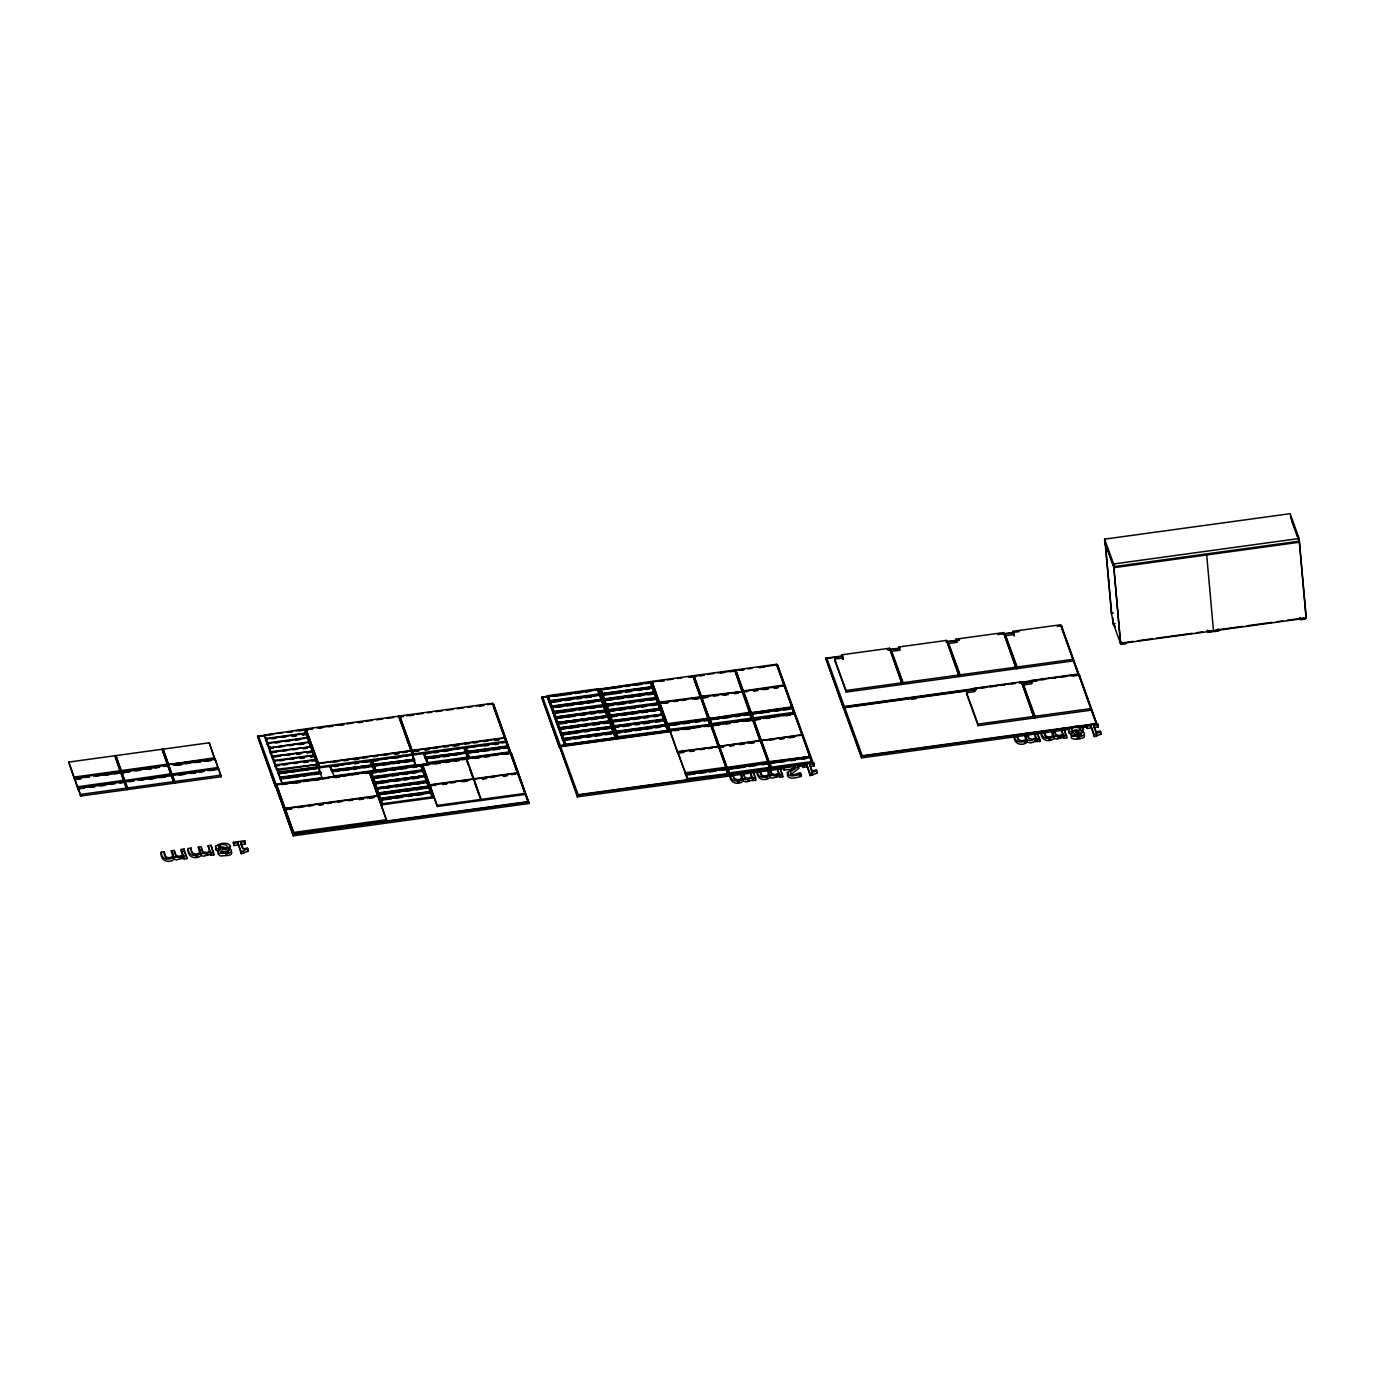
<?xml version="1.0" encoding="UTF-8"?>
<svg xmlns="http://www.w3.org/2000/svg" width="1375" height="1375" viewBox="0 0 1375 1375"><rect width="100%" height="100%" fill="white"/><g stroke="black" fill="none" stroke-linecap="round" stroke-linejoin="round"><path stroke-width="1.5" d="M218.711 849.286L219.416 847.791L222.406 846.863L227.631 848.272M81.039 778.714L74.697 779.642L74.611 778.267L78.083 788.975L68.75 762.077L114.933 755.734L124.283 782.633M78.323 789.319L78.152 788.219L113.902 783.527M120.278 770.756L74.078 777.081M121.241 770.619L167.441 764.156L167.509 765.17L121.327 771.495L115.912 755.597L162.095 749.255L167.389 764.259M121.945 773.111L121.756 771.805L124.85 781.223L171.05 774.898L170.981 773.833L124.73 780.484M124.506 782.925L124.334 781.705L126.844 789.68L80.644 796.022L78.289 789.336M168.128 766.769L168.059 766.047M169.108 766.58L168.919 765.377L172.012 774.761L218.195 768.419L218.711 769.828M170.93 774.056L167.956 765.617M171.669 776.445L171.497 775.242L173.989 783.2L127.806 789.542L115.912 755.597M172.631 776.377L172.459 775.105M215.033 759.688L209.258 742.792L163.058 749.134L174.952 783.08L221.152 776.738L218.659 768.694L218.831 769.983M218.591 769.691L215.119 758.983L218.195 768.419M661.066 701.972L700.528 696.867L700.631 697.933L692.862 675.761L651.991 681.381L659.742 703.536L651.991 681.381M668.869 723.473L707.145 718.403M678.872 751.42L717.372 746.556M686.83 773.317L686.194 772.698L725.106 767.353L726.327 768.677L718.558 746.522L677.686 752.125L687.998 779.659L686.194 774.658M702.969 696.833L702.333 696.197L741.262 691.608M710.652 718.403L749.048 712.37L750.269 713.694M728.234 767.267L766.941 761.612M808.586 756.663L770.309 761.492M783.08 685.128L744.528 690.766M751.678 719.211L734.697 670.02L693.825 675.641L701.491 696.73L702.9 696.163M683.77 751.953L677.634 752.795L669.883 730.623L710.755 725.02L718.506 747.175L717.286 745.852M758.725 740.661L720.861 746.075M800.456 734.645L802.106 734.628L802.347 736.106M243.633 853.359L243.581 850.386L247.741 849.097L247.947 851.348L241.192 853.686L237.823 842.72L233.698 843.288L233.337 842.308L244.716 840.744L245.266 843.975L241.038 844.559L240.848 842.308L245.077 841.723M812.539 775.277L812.488 772.32L816.664 771.014L816.853 773.266L810.116 775.62L806.747 764.655L802.605 765.222L802.244 764.225L813.622 762.661L814.189 765.909L809.961 766.477L809.755 764.242L813.983 763.658M1096.648 736.295L1096.597 733.322L1100.756 732.033L1100.962 734.284L1094.208 736.622L1090.839 725.656L1086.714 726.223L1086.353 725.244L1097.731 723.68L1098.281 726.911L1094.053 727.495L1093.864 725.244L1098.092 724.659M1073.858 736.433L1075.559 734.748L1080.148 735.058A3.386 1.427 -5.1 0 1 1081.506 735.591M661.031 702.109L659.656 702.47M741.383 691.505L742.363 691.127M752.658 712.525L790.488 707.094M762.747 740.283L800.577 734.852M767.078 762.266L768.161 762.936M790.47 774.812L798.634 768.419L797.93 764.827L783.527 766.803L784.145 770.155L793.702 768.848M1083.277 732.256L1082.847 729.609M267.145 739.269L266.595 738.409L305.164 733.098L306.041 734.009M268.211 743.772L268.4 742.758L268.744 743.686M268.623 742.775L306.505 737.619C305.577 733.941 318.519 758.192 308.12 741.984L269.38 747.88M312.297 751.231L273.195 755.975L272.147 757.161M274.622 761.389L274.725 760.392L313.173 755.116L314.05 756.044M276.341 765.703L276.323 764.792L314.772 759.516L315.648 760.444M304.906 733.219L305.508 734.009M304.975 734.095L305.164 733.098M312.984 756.113L312.916 755.202M374.378 765.136L374.722 764.139L373.364 764.913L373.708 765.841L414.752 760.719L413.858 760.323M468.514 751.283L468.239 752.194L468.308 751.266L506.928 746.041M783.166 685.816L784.214 685.386L784.455 686.847M216.184 848.048L215.548 849.853L218.608 851.503M1069.2 730.984L1068.564 732.789L1071.623 734.439M1071.761 731.431L1075.422 729.798L1080.028 730.452M221.014 852.947L222.544 851.812L227.133 852.122A3.386 1.427 -5.1 0 1 228.8 853.067M788.923 772.991L787.273 775.036C788.683 780.519 797.173 777.322 801.023 776.428C801.934 768.986 794.458 776.978 790.866 774.039L790.728 771.719L798.428 766.184M1072.225 735.316C1067.877 740.008 1078.911 739.647 1081.506 738.375A6.806 2.87 -5.1 0 0 1084.291 737.017L1084.445 734.783M668.938 724.075L667.459 723.989L659.794 702.883L700.666 697.263L708.434 719.434L700.666 697.263M790.917 707.369L792.017 706.887L792.12 707.953L788.03 708.503M229.23 850.077L230.398 847.172M273.041 756.955L273.006 756.027M264.189 735.677L276.839 770.498L317.677 764.363L278.008 769.192L278.352 770.103L278.266 769.227M466.142 752.194L426.473 757.006L426.8 757.934L426.731 757.041M174.058 856.952C169.555 860.664 160.909 859.822 161.305 852.191L164.244 851.778C162.388 860.973 178.956 858.378 171.239 850.833L174.178 850.42L176.138 855.525L179.42 856.316L183.133 854.872L181.173 849.458L184.113 849.062L186.948 858.567L184.009 858.962L183.511 855.903L179.077 857.57L174.058 856.952L174.247 859.203L176.43 859.908L183.717 858.155M174.247 859.203C168.747 863.913 159.655 860.681 161.305 852.191M201.008 853.256C196.505 856.952 187.859 856.127 188.255 848.495L191.211 848.083C189.355 857.278 205.923 854.683 198.189 847.12L201.145 846.725L203.088 851.83L206.37 852.603L210.1 851.177L208.123 845.762L211.08 845.35L213.916 854.855L210.959 855.267L210.478 852.208L206.044 853.875L201.008 853.256L201.214 855.491L203.38 856.213L210.667 854.459M201.214 855.491C195.714 860.217 186.605 856.969 188.255 848.495M755.666 778.233L752.434 777.837L746.505 779.625L742.964 778.869C738.461 782.581 729.816 781.756 730.211 774.108L733.15 773.713C731.311 782.908 747.862 780.312 740.145 772.75L743.102 772.355L745.044 777.459L748.327 778.233L752.056 776.806L750.08 771.392L753.036 770.98L755.666 778.233L755.872 780.484L752.623 780.089L746.711 781.877L743.17 781.12C737.67 785.847 728.561 782.598 730.211 774.108M769.931 775.173C765.428 778.886 756.766 778.044 757.178 770.413L760.117 770.017C758.261 779.195 774.83 776.617 767.112 769.055L770.052 768.642L772.011 773.747L775.294 774.538L779.006 773.111L777.047 767.68L779.986 767.284L782.822 776.789L779.883 777.184L779.384 774.142L774.95 775.809L769.931 775.173L770.12 777.425L772.303 778.13L779.591 776.377M770.12 777.425C764.62 782.134 755.528 778.903 757.178 770.413M1039.775 739.252L1036.527 738.856L1030.614 740.644L1027.073 739.888C1022.57 743.6 1013.925 742.758 1014.32 735.127L1017.259 734.714C1015.403 743.909 1031.972 741.331 1024.255 733.769L1027.194 733.356L1029.153 738.461L1032.436 739.252L1036.148 737.808L1034.189 732.394L1037.128 731.998L1039.775 739.252L1039.964 741.503L1036.733 741.091L1030.803 742.895L1027.262 742.139C1021.763 746.848 1012.67 743.617 1014.32 735.127M1054.023 736.192C1049.52 739.905 1040.875 739.062 1041.27 731.431L1044.227 731.019C1042.37 740.214 1058.939 737.619 1051.205 730.056L1054.161 729.661L1056.103 734.766L1059.386 735.539L1063.116 734.112L1061.156 728.698L1064.095 728.303L1066.931 737.791L1063.975 738.203L1063.494 735.144L1059.059 736.811L1054.023 736.192L1054.23 738.444L1056.395 739.148L1063.683 737.395M1054.23 738.444C1048.73 743.153 1039.62 739.922 1041.27 731.431M181.534 858.034L183.339 857.123M1024.564 742.363L1026.472 741.4M1034.55 740.97L1036.355 740.059M1061.5 737.275L1063.322 736.364M268.263 742.792L267.352 743.944M799.459 775.466L800.525 775.053L801.023 776.428M776.445 776.583L777.408 776.256M766.477 777.958L767.422 777.648M800.817 774.177C796.984 775.07 788.477 778.267 787.067 772.784L795.403 766.339L783.939 767.903L783.527 766.803M371.817 765.136L332.733 769.88L331.581 771.186L330.069 766.666L370.322 760.598L372.453 765.583L366.317 766.425M219.175 846.502L220.55 846.158M206.577 854.855L207.539 854.666M225.431 855.044L226.944 854.734M749.478 780.295L747.639 780.57M1060.555 737.602L1057.977 737.894M1079.977 737.67L1076.745 738.1M197.553 856.041L195.748 856.316M739.509 781.653L737.688 781.945M1050.569 738.977L1048.764 739.252M271.872 751.609L271.442 752.537L271.597 751.575L310.698 746.831M371.319 765.497L371.302 764.62M506.67 746.9L506.877 746.023M1290.352 516.33L1299.375 541.166L1113.836 566.62L1104.83 541.802L1104.589 539.138L1290.128 513.683L1299.134 538.502L1306.25 618.166L1120.573 643.586L1113.406 623.837L1115.142 623.597M1104.589 539.138L1113.612 563.973L1299.134 538.502M1113.252 613.044L1111.516 613.284L1105.088 542.455M841.93 654.775L889.556 648.244L902.258 684.389L846.209 692.072L834.814 660.722L834.677 659.123L843.081 657.972L843.219 659.57L841.93 654.775L843.081 657.972M898.941 646.955L946.567 640.406L959.269 676.569L903.22 684.252L891.842 652.902L891.687 651.303L900.092 650.152L898.941 646.955L899.078 648.536L888.542 649.997M955.952 639.134L1003.595 632.586L1016.28 668.731L960.231 676.431L948.853 645.081L948.698 643.483L957.12 642.331L955.952 639.134L956.089 640.716M1014.269 636.092L1012.962 631.297L1060.606 624.766L1097.353 725.519L1079.461 675.073L1073.084 675.95M264.722 735.058L304.391 729.077L317.092 764.448M318.519 764.277L305.938 728.87L398.716 716.134L412.569 755.081L380.944 759.412M418.567 750.544L412.242 751.42L399.678 715.997L492.439 703.278L505.02 738.684M598.331 689.786L600.927 695.647L600.703 694.633L548.952 701.852L547.044 695.784L555.706 718.369M548.436 696.678L548.195 695.613L597.386 688.875L599.259 694.409M597.97 688.789L598.383 690.319L597.97 688.789L598.211 689.837L650.22 682.67L646.164 683.77M600.497 690.027C605.945 701.611 598.606 688.669 600.291 689.013M600.72 688.944L649.859 681.673L652.059 688.119M650.684 682.636L650.444 681.587L651.217 682.034M747.519 691.487L743.428 692.055L735.677 669.9L776.548 664.28L784.214 685.386M257.572 736.158L275.464 786.603L257.572 736.158L272.439 734.112M276.684 733.528L283.061 732.652M287.306 732.084L291.552 731.5M295.814 730.916L312.795 728.578M317.058 727.994L331.925 725.948M336.17 725.364L342.547 724.505M346.792 723.92L353.169 723.044M357.414 722.459L361.659 721.875M365.905 721.291L372.281 720.414M376.527 719.83L382.903 718.953M387.148 718.369L393.525 717.509M397.77 716.925L402.016 716.341M406.261 715.756L412.638 714.88M416.883 714.295L423.259 713.419M427.505 712.834L431.75 712.25M436.012 711.666L442.372 710.789M446.634 710.222L452.994 709.345M457.256 708.761L463.616 707.884M467.861 707.3L472.123 706.716M476.369 706.131L482.745 705.255M486.991 704.67L493.367 703.794L511.242 754.239L493.367 703.794M541.681 697.177L559.556 747.605L541.681 697.177L662.75 680.556M667.012 679.972L673.372 679.095M677.617 678.511L681.88 677.927M688.239 677.05L703.123 675.022M707.369 674.438L713.745 673.561M717.991 672.977L743.48 669.47M747.725 668.886L751.97 668.319M758.347 667.442L777.459 664.812L795.214 713.659L559.419 746.023M825.773 658.178L843.666 708.623L825.773 658.178L842.772 655.858M887.373 649.722L900.127 647.986M946.859 641.558L959.613 639.822M997.837 634.562L1019.081 631.658M1057.323 626.398L1061.569 625.831L1079.461 676.259M265.066 735.556L258.689 736.433L276.134 784.472L509.988 752.383L493.23 706.234M269.311 734.972L273.573 734.387M288.716 732.308L292.806 731.741M298.942 730.898L312.366 729.059M318.691 728.2L322.902 727.616M328.848 726.791L333.094 726.206M339.47 725.347L343.991 724.728M358.738 722.7L362.966 722.116M398.991 717.166L403.253 716.581M409.63 715.705L413.875 715.12M479.789 706.08L484.103 705.495M601.545 700.734L597.747 689.872L542.781 697.434L560.244 745.491L794.097 713.402L776.548 664.28M659.708 681.398L664.348 680.762M689.477 677.308L695.853 676.431M700.047 675.864L704.361 675.263M720.5 673.045L724.573 672.495M729.867 671.756L736.244 670.897M739.853 670.398L743.944 669.831M759.636 667.683L764.38 667.03M841.775 656.408L826.891 658.453L844.353 706.492L1014.423 683.152M945.948 642.108L958.702 640.355M1003.337 634.236L1013.977 632.775M554.761 696.3L571.158 694.066M575.248 693.498L581.402 692.656M585.509 692.089L589.6 691.522M603.127 689.666L621.586 687.139M625.677 686.572L629.784 686.022M635.92 685.163L642.073 684.32M1005.727 635.662L1017.105 667.012L1073.153 659.312L1073.291 660.911L1017.259 668.611L1005.864 637.244L1005.727 635.662L1014.131 634.511L1012.962 631.297M266.544 738.478L265.753 739.544M266.286 738.925L305.989 733.477M266.183 739.062L265.787 740.077M305.903 733.614L308.12 738.461M271.786 738.839L275.859 738.272M281.995 737.43L286.086 736.863M292.222 736.02L296.312 735.47M302.431 734.628L306.625 733.941L309.719 742.878M547.989 696.695L549.639 701.628M599.208 693.877L550.017 700.631L550.206 701.559M599.792 693.791L602.422 700.184M599.878 689.58L601.906 693.498M602.491 693.43L601.03 689.425L602.491 693.43L651.681 686.675M650.444 681.587L654.895 692.983L650.77 693.55M292.359 736.433L296.45 735.866M302.586 735.023L306.677 734.473M653.795 692.484L603.917 699.445L601.477 693.98L652.988 686.916L652.764 687.998M653.177 687.431L601.477 693.98M548.866 700.786L549.106 702.247L599.723 695.269M600.17 695.252L604.381 705.581L599.93 694.203M602.422 694.908L604.433 700.837L602.473 695.441M602.68 694.358L652.18 688.067L646.078 689.442M560.828 701.147L550.584 702.556L550.361 701.542M564.919 700.597L571.072 699.737M577.225 698.895L581.316 698.345M585.423 697.778L591.559 696.936M654.156 693.481L604.845 700.288L603.041 695.355L621.5 692.828M625.591 692.261L631.744 691.419M637.897 690.577L641.987 690.009M308.069 737.945L267.197 743.548L267.386 744.477M275.43 742.964L279.503 742.397M285.639 741.555L289.73 740.987M295.866 740.145L299.956 739.595M549.364 702.178L551.598 707.042M548.195 695.613L551.977 706.028L601.167 699.273M604.45 698.827L653.641 692.072L653.83 693.017M656.855 698.38L654.809 691.917L654.414 692.931M551.547 706.509L551.375 708.125L551.736 707.025M654.363 692.398L655.359 693.859L654.552 692.914M551.152 707.111L602.663 700.047C603.161 703.244 601.064 698.105 602.663 700.047M655.136 692.845L603.436 699.394L607.853 710.256M557.098 706.406L550.911 707.248L549.106 702.247M561.223 705.839L565.348 705.272M571.519 704.43L575.644 703.862M581.814 703.003L585.939 702.453M590.064 701.886L596.252 701.027M611.634 698.913L615.759 698.362M619.867 697.795L626.055 696.936M632.242 696.094L636.35 695.527M640.475 694.959L644.6 694.392M551.908 707.506L554.847 718.059L553.3 712.989M552.372 707.489L601.683 700.683L603.333 705.616M604.381 700.305L607.32 710.858M654.603 693.447L658.831 703.794M556.634 707.403L562.788 706.561M566.878 705.994L573.031 705.152M579.184 704.309L583.275 703.742M587.383 703.175L593.536 702.333M607.062 700.477L613.216 699.634M617.306 699.067L623.459 698.225M627.55 697.675L633.703 696.833M637.811 696.266L641.902 695.698M648.055 694.856L654.191 694.014L653.984 693M309.684 742.345L268.795 747.948L272.938 747.914M279.073 747.089L283.147 746.522M289.283 745.68L293.373 745.112M299.509 744.27L303.6 743.72M273.075 748.327L268.95 748.361M299.647 744.683L303.738 744.116M214.586 757.814L168.386 764.517L214.672 758.691M552.784 711.597L553.352 713.522L552.939 711.992L604.622 705.444L552.888 712.663L550.825 706.183M603.127 704.688L553.953 711.442L554.142 712.37M602.267 700.597L604.295 704.533M605.017 700.769L606.427 704.241L655.6 697.486L655.806 698.414M656.769 697.331L656.373 698.345M74.164 777.975L120.347 771.633M657.095 698.242L605.413 704.791L657.095 698.242L657.319 699.256L656.528 698.328M74.662 778.697L89.358 776.669M93.569 776.102L120.862 773.042M121.808 772.183L159.62 767.027M163.814 766.459L168.042 765.944M173.181 765.17L215.153 759.327M553.025 713.058L603.642 706.08L605.137 710.617L603.642 706.08M603.9 705.53L606.358 710.995L604.433 704.928M605.636 705.839L610.156 716.581M656.116 698.878L606.805 705.684L606.427 704.241M656.562 698.861L658.969 704.189M74.525 778.972L80.833 778.113M85.027 777.528L89.22 776.961M95.528 776.084L99.722 775.517M103.916 774.933L110.223 774.073M114.417 773.506L120.725 772.63M130.075 771.358L121.894 773.111M134.286 770.773L140.577 769.914M144.787 769.33L151.078 768.47M155.272 767.886L159.483 767.319M175.141 765.17L181.431 764.311M185.642 763.727L189.836 763.142M194.03 762.575L200.338 761.716M204.531 761.131L210.839 760.272M311.283 746.745L270.394 752.348L270.6 753.294M574.991 710.548L554.503 713.367L554.28 712.353M579.098 709.998L585.252 709.156M589.342 708.589L595.495 707.747M599.586 707.18L603.694 706.612M604.055 705.53L604.811 705.925M606.392 706.252L605.602 705.323M606.564 704.636L606.977 706.166L613.13 705.323M617.22 704.756L625.419 703.639M629.527 703.072L633.617 702.505M639.77 701.663L643.861 701.113M650.014 700.253L656.167 699.411L655.944 698.414M80.97 778.508L74.542 779.247L68.75 762.077M106.047 774.916L110.241 774.348M116.548 773.472L120.742 772.905L114.933 755.734M121.705 772.767L130.109 771.616M136.4 770.756L140.611 770.172M146.902 769.312L151.216 768.866M177.272 765.136L181.586 764.706M196.161 762.558L200.355 761.973M206.662 761.114L210.856 760.53M270.445 752.881L276.581 752.039M282.717 751.197L286.791 750.647M292.927 749.805L297.017 749.238M303.153 748.395L307.244 747.845M317.728 764.895L310.802 746.694M303.291 748.808L307.381 748.241M603.47 705.598L601.322 699.686L552.131 706.423L555.913 716.839L605.103 710.084M604.227 706.011L606.255 709.93M605.773 705.788L607.802 709.723M606.925 705.633L608.386 709.638L657.577 702.883L658.127 704.825M658.728 702.728L657.766 703.828M735.677 669.9L743.342 690.989L744.597 691.178M554.984 718.455L556.806 723.473L554.898 717.406L606.409 710.325L614.212 732.617M312.881 751.145L271.992 756.766L272.198 757.694M556.102 717.767L554.898 717.406M607.991 710.652L659.072 703.656L659.278 704.67M661.788 703.261L667.923 702.419M674.059 701.577L678.133 701.009M682.223 700.459L686.314 699.892M692.45 699.05L698.586 698.208M707.712 696.953L701.594 697.795L693.825 675.641M713.848 696.111L717.939 695.561M722.03 694.994L728.166 694.152M734.284 693.309L738.375 692.742M753.655 690.662L757.745 690.095M761.819 689.528L767.955 688.686M774.091 687.844L778.181 687.294M556.239 717.767L605.241 710.497L606.066 711.459M607.561 710.72L608.352 711.648L607.372 710.205L659.072 703.656M274.089 757.006L280.225 756.164M286.361 755.322L290.434 754.772M296.57 753.93L300.661 753.362M306.797 752.52L313.019 751.558L316.13 760.495M563.372 739.475L556.858 722.803L608.369 715.739L607.114 716.031L605.602 711.494L556.291 718.3L556.05 717.234L563.956 739.389M608.386 709.638L608.764 711.098L659.244 704.138L660.791 709.191L659.57 705.856M663.987 703.381L668.061 702.814M694.633 699.17L698.723 698.62M701.491 696.73L701.731 698.191L707.867 697.366M724.212 695.114L728.303 694.547M734.439 693.705L738.53 693.155M753.792 691.058L757.883 690.491M764.019 689.648L768.109 689.098M774.228 688.256L778.319 687.689M296.725 754.325L300.798 753.758M306.934 752.933L313.07 752.091M574.905 716.238L556.428 718.248M581.058 715.395L585.166 714.828M591.302 713.986L595.409 713.436M599.5 712.869L605.653 712.027L607.114 716.031M606.066 728.062L612.236 727.203L606.409 710.325M615.089 710.737L608.936 711.58L608.523 710.033M619.18 710.17L625.333 709.328M629.441 708.761L635.577 707.919M641.73 707.077L645.837 706.509M651.973 705.667L656.081 705.1M1133.189 641.403L1120.539 643.139L1113.612 563.973M1137.4 640.819L1152.164 638.791M1156.375 638.223L1192.228 633.308M1196.439 632.723L1202.764 631.847M1206.975 631.28L1213.489 630.884L1206.614 553.884M1215.414 630.111L1242.828 626.364M1247.039 625.78L1272.339 622.308M1276.55 621.723L1282.875 620.864M1287.103 620.28L1303.964 617.959M77.636 786.758L123.819 780.364L126.844 789.68M77.705 787.703L123.888 781.361M274.536 760.495L273.745 761.561M1120.677 642.159L1121.484 644.359L1126.022 643.723M314.48 755.562L273.608 761.166L273.797 762.094M556.72 722.408L607.389 716.427M607.062 715.498L557.923 722.786L558.25 723.697L607.578 716.891L611.617 726.756L609.744 721.222M607.733 711.202L609.761 715.12M608.884 711.047L610.345 715.052L660.688 708.142M118.095 782.942L124.369 781.997M127.462 781.653L133.753 780.794M137.947 780.227L171.566 775.672M172.511 775.448L204.016 771.152M208.209 770.584L218.745 769.295M279.778 760.856L283.869 760.289M290.005 759.447L294.078 758.897M300.214 758.055L304.305 757.488M310.441 756.645L314.617 755.958M610.345 715.052L610.534 715.98L660.842 708.538L660.498 709.672M78.066 788.7L84.356 787.841M88.567 787.256L94.858 786.397M99.052 785.83L105.359 784.953M109.553 784.386L115.861 783.509M120.055 782.942L124.248 782.358M129.422 781.653L133.616 781.086M139.923 780.209L144.117 779.642M148.311 779.058L154.619 778.198M158.812 777.614L165.103 776.755M178.681 774.898L184.972 774.039M189.166 773.455L195.473 772.595M199.667 772.011L203.878 771.444M210.169 770.567L214.363 770M80.18 788.683L84.391 788.098M90.681 787.239L94.875 786.672M101.183 785.795L105.497 785.366M150.442 779.041L154.636 778.456M160.944 777.597L165.137 777.03M180.795 774.881L184.989 774.297M191.297 773.438L195.491 772.853M300.369 758.45L304.442 757.883M310.578 757.041L314.669 756.491M610.105 716.048L609.331 715.602L613.886 726.877M565.056 722.339L569.164 721.772M575.352 720.93L579.477 720.362M585.647 719.503L589.772 718.953M593.897 718.386L598.022 717.819M604.192 716.959L608.317 716.392L606.495 711.391M615.467 715.413L619.575 714.845M625.762 714.003L629.888 713.436M634.013 712.869L640.183 712.027M646.37 711.184L650.478 710.617M654.603 710.05L658.728 709.483M556.961 723.869L558.766 728.87L556.858 722.803M609.194 715.206L612.064 721.445M659.914 709.741L659.673 708.692L610.5 715.447L610.723 716.495L661.203 709.534L662.75 714.605L660.928 709.603M560.484 723.903L566.62 723.061M570.728 722.494L576.881 721.652M583.017 720.809L587.125 720.242M591.216 719.675L597.369 718.833M601.477 718.266L607.578 716.891M610.328 717.062L609.52 716.134M617.048 716.134L610.895 716.977L610.689 715.962M621.156 715.567L627.292 714.725M631.4 714.158L637.553 713.316M641.644 712.766L647.797 711.923M651.887 711.356L655.995 710.789M276.134 764.913L275.928 765.892M316.078 759.963L275.206 765.566L275.395 766.494M275.241 766.098L279.331 765.548M283.422 764.981L287.512 764.414M293.648 763.572L297.722 763.022M303.858 762.18L307.948 761.612M312.039 761.045L316.216 760.358L317.677 764.363M304.012 762.575L308.086 762.008M609.022 720.895L559.831 727.65L560.227 729.111L609.538 722.305L613.577 732.17L612.288 726.55L612.133 728.166M609.692 716.598L611.738 720.534M610.861 716.444L612.305 720.448L661.547 714.227M652.403 687.002L662.664 713.539M560.742 734.284L558.817 728.217L610.328 721.136L610.156 722.752M611.48 721.531L662.991 714.467L611.291 721.016L612.288 722.459M78.152 788.167L80.506 794.423L126.689 788.081M125.366 782.633L125.297 781.533L127.669 787.961L173.852 781.619M172.477 775.036L174.814 781.481L221.014 775.139M610.517 721.669L558.817 728.217M559.058 729.266L562.702 739.681M611.153 720.603L614.023 726.859L612.648 721.377M612.511 721.377L663.162 714.948L666.686 725.416M578.841 727.048L560.347 729.059M582.931 726.498L587.039 725.931M593.192 725.089L599.328 724.247M603.436 723.68L609.589 722.837M612.82 721.858L629.269 720.139M633.359 719.572L639.512 718.73M643.603 718.162L647.711 717.595M653.864 716.753L657.955 716.203M834.677 659.123L846.072 690.491L902.12 682.791M891.687 651.303L903.083 682.653L959.131 674.97M948.698 643.483L960.094 674.833L1016.142 667.15M305.938 728.87L318.416 763.228L411.194 750.492M399.678 715.997L412.156 750.355L504.917 737.619M502.081 742.792L506.292 742.208L505.072 738.031L412.294 750.75L413.531 754.944L476.781 746.264M278.3 770.086L277.338 769.364L276.839 770.498M333.266 762.266L337.494 761.681M343.819 760.805L348.03 760.237M354.355 759.361L358.583 758.794M362.794 758.209L367.005 757.625M373.33 756.766L377.558 756.181M383.883 755.322L388.094 754.737M394.419 753.861L398.63 753.294M402.858 752.709L407.069 752.125M424.892 749.684L429.12 749.1M433.331 748.533L437.542 747.948M443.867 747.072L448.095 746.505M452.306 745.92L458.631 745.061M464.956 744.184L469.184 743.6M473.395 743.033L477.606 742.448M483.931 741.589L488.159 741.005M494.484 740.128L498.695 739.561M354.509 759.756L358.72 759.189M394.556 754.273L398.784 753.689M414.511 751.523L418.722 750.956M425.047 750.08L429.258 749.512M454.558 746.041L458.786 745.456M494.622 740.541L498.833 739.956M560.639 733.219L561.602 734.594M610.981 726.309L561.808 733.064L562.358 734.989L578.755 732.737M610.122 722.219L612.15 726.155M611.652 722.012L613.697 725.931M614.281 725.862L663.455 719.108L664.95 719.864L614.419 726.258L663.609 719.503L664.022 721.033M664.623 718.953L664.417 720.483M289.042 771.788L278.008 773.3L277.767 772.252L318.639 766.631L321.939 778.181M561.361 733.545L612.477 727.066M561.945 733.459L611.136 726.705L613.336 733.167M412.466 754.016L411.331 750.888L318.57 763.623L319.705 766.752L412.466 754.016L412.569 755.081M413.428 753.878L506.206 741.142M277.819 772.784L318.828 767.164M381.597 764.328L373.416 765.445L371.92 760.908L412.173 754.858L414.287 759.842L406.123 760.959M431.441 757.488L425.305 758.33L423.809 753.792L464.062 747.725L465.506 751.73M471.247 752.022L467.156 752.589L465.644 748.052L505.897 741.984L508.028 746.986M566.912 733.425L571.038 732.858M577.225 732.016L581.333 731.448M587.52 730.606L591.645 730.039M597.816 729.197L601.941 728.63M615.261 726.791L621.448 725.948M627.636 725.106L631.744 724.539M637.931 723.68L642.056 723.113M646.181 722.562L652.352 721.703M658.539 720.861L662.647 720.294M293.219 771.203L318.88 767.697L318.639 766.631M318.416 763.228L319.791 767.8L336.669 765.497M340.88 764.913L357.741 762.592M361.969 762.025L376.716 759.997M480.992 745.68L497.87 743.377M561.017 734.663L564.661 745.095L616.172 738.014L614.625 732.961L564.145 739.922M562.186 734.508L612.648 727.547L616.172 738.014M668.542 729.764L667.098 725.759L615.312 732.892L617.134 737.894L668.645 730.83C667.872 729.747 666.033 729.059 665.569 724.917L615.708 731.878L613.267 726.413M614.47 726.791L665.122 720.345L668.645 730.83M287.117 772.561L278.18 773.781L319.052 768.178L318.106 767.25L319.378 771.117M291.311 771.977L297.567 771.117M301.761 770.55L308.034 769.691M312.211 769.106L316.388 768.539M373.794 770.533L370.322 760.598M414.459 761.991L415.68 765.325L412.173 754.858M464.062 747.725L466.469 753.105M507.908 747.931C511.191 757.453 510.348 750.492 505.897 741.984M584.908 731.895L588.998 731.328M595.152 730.486L599.242 729.936M603.35 729.369L609.503 728.527M616.43 732.188L614.78 727.255L618.922 727.22M623.03 726.67L629.183 725.828M635.319 724.969L639.427 724.419M643.517 723.852L649.67 723.009M655.823 722.167L659.914 721.6M334.211 766.631L338.302 766.064M354.647 763.83L358.738 763.262M364.873 762.42L370.992 761.578L372.453 765.583M371.972 761.441L378.091 760.598M394.453 758.364L398.527 757.797M423.861 754.325L427.952 753.758M434.07 752.916L438.161 752.366M444.297 751.523L448.387 750.956M484.086 746.058L488.177 745.491M494.313 744.648L498.403 744.098M374.791 764.156L413.669 759.395M468.05 751.386L467.105 752.056M708.331 718.369L707.214 718.111M750.183 712.628L742.517 691.522L701.645 697.142L709.311 718.231L710.273 717.991M792.017 706.887L784.352 685.781L743.48 691.402L751.145 712.491L752.331 712.68M373.467 764.792L414.339 759.172L414.58 760.237M468.102 757.591L466.245 752.056L425.356 757.659L425.597 758.725L466.606 753.053L467.569 758.209L465.747 753.208M563.767 738.461L612.958 731.706M612.081 727.633L614.109 731.552M614.195 727.341L615.656 731.345M616.241 731.259L665.431 724.505L665.809 725.966M662.458 715.069L662.217 714.02L666.583 724.35M750.698 714.072L709.706 719.727L709.466 718.678L750.337 713.075L752.211 718.609M793.513 713.47L792.55 708.331L751.541 713.986L751.3 712.938L792.189 707.334L751.352 713.47L751.145 712.491M426.766 757.917L425.803 757.195L425.305 758.33M618.252 737.206L615.811 731.741M320.805 772.561L279.778 778.181L279.589 777.253L320.461 771.65L320.839 773.094M331.667 771.066L372.694 765.445M373.519 765.325L414.528 759.705M425.408 758.192L466.434 752.572M467.259 752.452L508.269 746.831M709.827 724.952L708.503 718.816L667.631 724.419L708.692 719.331L708.916 720.345L704.155 720.998M750.527 713.591L709.517 719.211L709.311 718.231M286.533 777.373L290.709 776.806M296.983 775.947L301.159 775.362M307.433 774.503L311.627 773.936M335.672 770.636L341.791 769.794M347.927 768.952L352.017 768.384M356.108 767.834L360.181 767.267M387.733 763.486L391.806 762.919M395.897 762.369L399.988 761.802M437.577 756.645L441.667 756.078M447.786 755.236L451.877 754.686M458.013 753.844L462.103 753.277M477.366 751.18L481.456 750.63M487.592 749.788L491.683 749.22M497.819 748.378L501.892 747.811M614.041 733.03L615.536 737.567L565.194 744.477L562.753 739.028L614.453 732.48L614.677 733.494L613.525 731.638M613.353 727.478L615.175 732.48L666.927 725.278L667.133 726.292L666.342 725.347M671.653 724.487L667.562 725.037L667.459 723.989M677.772 723.645L681.863 723.078M685.953 722.511L692.089 721.669M698.208 720.844L702.298 720.277M717.578 718.18L721.669 717.612M725.742 717.062L731.878 716.22M738.014 715.378L742.105 714.811M757.367 712.714L761.458 712.164M767.594 711.322L771.684 710.755M777.82 709.913L781.894 709.345M279.967 778.697L321.028 773.575M372.745 765.978L372.505 764.93L331.633 770.533L331.856 771.581L372.333 766.528M508.32 747.364L508.08 746.316L467.208 751.919L467.448 752.984L508.441 747.312L503.731 748.498M659.794 702.883L667.855 725.467L708.864 719.812M280.723 779.109L279.916 778.181M282.82 778.817L299.544 776.531M303.72 775.947L307.897 775.38M314.17 774.52L318.347 773.936M338.886 771.117L331.994 771.53M343.062 770.55L349.336 769.691M353.512 769.123L357.706 768.539M363.98 767.68L368.156 767.112M378.641 765.669L373.828 765.789M382.817 765.102L389.091 764.225M393.267 763.658L399.541 762.798M403.717 762.231L409.991 761.372M438.9 757.402L425.717 758.673M443.077 756.817L449.35 755.958M453.527 755.391L457.703 754.823M478.655 751.936L467.569 752.933M482.831 751.369L489.105 750.509M493.281 749.942L499.555 749.083M667.82 724.934L668.611 725.88M672.788 725.295L679.061 724.436M683.237 723.869L689.511 723.009M695.784 722.15L699.961 721.566M711.958 724.659L709.827 719.675L718.816 718.987M722.992 718.403L729.266 717.544M735.539 716.684L739.716 716.117M743.909 715.55L750.75 714.605M751.987 713.917L753.792 718.919L751.678 713.934L769.02 712.095M775.294 711.236L779.47 710.669M783.647 710.084L789.92 709.225M570.47 739.561L564.317 740.403L564.094 739.389M574.561 738.994L580.714 738.152M586.867 737.309L590.958 736.742M595.066 736.175L601.219 735.333M605.309 734.766L611.462 733.923M616.791 733.202L620.898 732.634M624.989 732.067L631.142 731.225M635.233 730.658L641.386 729.816M645.494 729.266L651.63 728.406M655.737 727.856L659.828 727.289M468.05 757.058L427.178 762.678C429.911 767.456 422.486 749.719 427.814 763.125M563.114 740.025L565.194 744.477M615.588 732.823L617.667 737.275M618.2 736.673L667.442 730.452M667.992 725.416L669.436 729.42L710.359 724.35M711.287 723.68L752.159 718.077M753.122 717.939L793.994 712.336M277.767 772.252L282.219 783.647L280.363 778.113M330.069 766.666L334.073 775.981M371.92 760.908C379.431 779.711 375.048 768.677 374.464 766.236M465.644 748.052L469.648 757.384M668.027 725.948L670.123 730.417L668.302 725.398M973.844 688.377L1021.488 681.845L1034.172 717.991L978.123 725.673L966.745 694.323L966.591 692.742L974.995 691.573L973.844 688.377L973.981 689.975M1030.992 682.138L1030.855 680.556L1078.498 674.008L1096.098 723.663L862.245 755.752L844.783 707.695L976.594 689.614M1018.669 682.567L1076.075 674.695M511.105 755.425L527.88 801.642L294.027 833.731L276.478 784.609L369.256 771.891L386.719 820.755L293.941 833.491L285.244 808.723L378.005 795.987L386.719 820.755M380.256 776.703L372.023 777.837L370.116 771.77L374.67 783.028M371.319 772.131L420.458 764.861L422.469 770.791M421.077 765.308L422.022 766.236L421.231 765.291M422.469 764.586L466.245 758.57L481.181 800.473L437.405 806.489L422.469 764.586L429.911 785.864L436.167 785.005M466.658 759.584L466.555 758.536L510.331 752.52L517.928 774.211M723.559 746.487L719.486 747.055L711.717 724.883L752.589 719.28L760.358 741.434L752.589 719.28M761.32 741.314L753.569 719.142L794.441 713.539L802.106 734.628M275.327 785.005L511.105 752.658M843.528 707.025L975.219 688.961M981.595 688.084L985.841 687.5M990.103 686.916L996.462 686.039M1000.725 685.455L1004.97 684.87M1011.33 684.011L1015.592 683.427M1021.952 682.55L1036.836 680.505M1041.081 679.92L1045.327 679.336M1051.703 678.459L1055.948 677.875M1060.194 677.291L1066.57 676.431M1070.816 675.847L1079.306 674.678M281.841 784.541L288.217 783.664M292.462 783.08L298.822 782.203M303.084 781.619L317.952 779.573M322.197 778.989L328.573 778.113M332.819 777.545L339.195 776.669M343.441 776.084L347.686 775.5M351.931 774.916L358.308 774.039M362.553 773.455L428.398 764.414M432.661 763.83L439.02 762.97M443.283 762.386L449.642 761.509M453.905 760.925L458.15 760.341M462.395 759.756L468.772 758.88M473.017 758.295L479.394 757.419M483.639 756.834L487.884 756.25M492.13 755.683L498.506 754.806M502.752 754.222L511.242 753.053L529.134 803.498L293.356 835.845L275.464 785.417L293.356 835.845M783.509 768.591L577.448 796.864L559.573 746.419L670.02 731.259M674.283 730.675L678.528 730.091M682.773 729.506L689.15 728.647M693.395 728.062L699.772 727.186M704.017 726.602L718.884 724.556M723.13 723.972L729.506 723.095M733.752 722.511L737.997 721.927M744.373 721.067L759.241 719.022M763.486 718.438L769.863 717.561M774.108 716.977L778.353 716.392M782.616 715.808L788.975 714.931M1069.733 729.3L861.558 757.883L843.82 709.019L843.666 707.438L975.373 689.356M1019.975 683.237L1036.973 680.9M295.556 783.08L299.956 782.461M314.841 780.433L319.086 779.848M335.603 777.58L339.831 776.995M365.131 773.523L371.061 772.681M371.508 772.664L428.828 764.775M435.084 763.933L440.275 763.211M445.5 762.489L449.677 761.922M455.159 761.166L459.405 760.581M474.994 758.45L479.153 757.883M485.409 757.023L489.586 756.439M506.172 754.17L510.434 753.586L510.331 752.52M671.223 731.517L560.673 746.694L578.136 794.733L811.989 762.644L794.441 713.539M686.108 729.472L690.405 728.887M707.369 726.55L720.122 724.814M726.12 723.989L730.211 723.422M746.556 721.188L760.513 719.263M765.927 718.523L770 717.956M786.036 715.756L790.453 715.155M1021.23 683.478L1031.869 682.034M375.77 772.578L371.68 773.145L371.456 772.131M379.878 772.011L386.031 771.169M392.167 770.327L396.275 769.759M400.366 769.209L406.519 768.35M412.672 767.508L416.762 766.958M911.642 699.291L915.888 698.706M1023.619 684.905L1034.997 716.255L1091.045 708.572L1091.183 710.17L1035.134 717.853L1023.756 686.503L1023.619 684.905L1032.023 683.753L1030.855 680.556M370.477 772.767L372.488 778.697L372.075 777.167L423.775 770.619L372.264 777.7M422.28 769.863L373.089 776.617L373.278 777.545M415.284 771.891L422.898 770.309M386.444 775.861L390.569 775.294M394.677 774.727L398.802 774.159M404.989 773.317L411.159 772.458M371.92 776.772L372.161 778.233L423.947 771.1L425.494 776.17L423.672 771.169M387.991 776.583L373.639 778.542L373.416 777.528M392.081 776.016L398.234 775.173M402.342 774.606L408.478 773.764M412.586 773.197L416.677 772.63M372.436 778.164L374.464 782.1M371.267 771.598L375.048 782.014L424.858 775.723L421.042 764.775M374.516 782.633L424.377 775.672L432.145 797.414L433.245 796.727L433.348 797.792L381.837 804.856L379.93 798.789L431.441 791.725L431.836 793.255L430.702 791.398L433.348 797.792M425.202 776.634L425.545 775.5L374.034 782.581L382.37 804.255L375.048 782.014M375.427 783.475L425.906 776.514L427.453 781.567L425.631 776.566M387.905 782.255L375.616 783.956L375.203 782.409M394.058 781.413L400.194 780.57M404.302 780.02L408.392 779.453M412.5 778.886L418.653 778.044M374.395 783.578L376.475 788.03M384.089 793.203L377.919 794.045L375.994 787.978L427.694 781.43L375.942 788.648L375.856 787.583M376.372 788.975L377.919 794.045M377.163 787.823L377.403 788.872L426.766 782.598M427.866 781.911L429.705 787.377M376.097 789.044L391.737 786.912M395.845 786.345L423.483 782.547M383.711 788.511L389.864 787.669M396.017 786.827L400.108 786.259M404.216 785.692L410.369 784.85M414.459 784.3L420.613 783.441M429.825 784.798L473.602 778.8L473.842 780.261M466.555 758.536L473.911 778.748L517.688 772.75M473.739 779.195L429.962 785.194L437.405 806.489M377.816 792.98L428.158 786.07L428.553 787.531M429.327 785.916L431.286 791.33M442.423 784.145L446.6 783.578M450.759 782.994L454.936 782.427M461.175 781.567L467.431 780.708M482.333 778.663L486.509 778.095M490.669 777.528L494.845 776.944M503.181 775.809L507.358 775.242M511.517 774.658L515.694 774.091M669.883 730.623L677.548 751.73L678.803 751.919M711.717 724.883L719.383 745.989L720.5 746.144M760.255 740.386L759.138 740.111M753.569 719.142L761.234 740.248L762.42 740.42M431.63 792.241L379.878 799.459L377.97 793.392L378.778 794.355M428.312 786.483L379.122 793.22L379.534 794.767L400.022 791.948M428.897 786.397L429.653 786.844L377.97 793.392M768.075 761.887L760.409 740.781L719.538 746.384L727.289 768.556M442.561 784.541L446.738 783.973M463.409 781.688L467.586 781.12M482.488 779.075L486.647 778.491M503.336 776.205L507.495 775.637M689.906 751.111L693.98 750.544M700.116 749.702L704.206 749.152M708.297 748.584L712.388 748.017M729.695 745.645L733.786 745.078M739.922 744.253L744.013 743.686M748.086 743.119L754.222 742.277M769.502 740.18L773.592 739.63M779.711 738.787L783.802 738.22M787.892 737.653L794.028 736.828M390.277 792.361L394.402 791.794M398.509 791.227L402.634 790.659M408.822 789.817L412.93 789.25M419.117 788.391L423.242 787.823M378.194 794.441L379.878 799.459M379.363 794.286L428.725 788.013M679.834 752.916L683.908 752.348M690.044 751.506L694.134 750.956M719.383 745.989L719.623 747.45L723.714 746.883M729.85 746.041L733.941 745.491M740.059 744.648L744.15 744.081M750.286 743.239L754.377 742.689M779.866 739.183L783.956 738.616M790.075 737.773L794.166 737.223M406.175 791.106L412.328 790.264M416.419 789.697L420.527 789.13M276.478 784.609L285.089 808.311L377.867 795.592M291.517 808.517L285.192 809.377L285.089 808.311M297.842 807.641L304.167 806.781M308.378 806.197L312.589 805.613M318.914 804.753L323.142 804.169M327.353 803.602L331.564 803.017M337.889 802.141L342.117 801.573M348.442 800.697L352.653 800.13M358.978 799.253L363.189 798.669M367.417 798.102L373.742 797.225M291.655 808.913L285.33 809.789L285.244 808.723M319.069 805.148L323.28 804.581M359.133 799.648L363.344 799.081M369.669 798.205L373.88 797.637M379.775 798.394L380.738 799.769M380.016 799.855L430.633 792.894M431.097 792.859L433.245 796.727M391.737 798.755L381.494 800.164L380.944 798.239L430.134 791.484L430.323 792.413M395.845 798.205L401.998 797.363M408.134 796.503L412.242 795.953M416.333 795.386L422.486 794.544M380.875 799.717L382.37 804.255M382.903 803.636L432.094 796.881M966.591 692.742L977.986 724.092L1034.034 716.392M437.319 805.423L481.095 799.408M481.405 799.373L525.164 793.358L525.267 794.423L481.491 800.439L474.048 779.144L517.825 773.145L525.164 793.358M677.686 752.125L685.352 773.231L686.331 773.094M727.203 767.491L728.389 767.663M810.012 757.195L802.244 735.041L761.372 740.644L769.038 761.75L770.155 761.905M809.909 756.13L808.792 755.872M811.405 762.73L810.442 757.573L769.433 763.245L769.192 762.18L810.081 756.577L769.141 762.816L769.038 761.75M685.558 774.211L726.584 768.591L726.808 769.587M768.419 762.833L727.358 767.938L768.419 762.833L769.57 768.47M685.747 774.727L726.756 769.072M719.623 747.45L727.598 768.986L768.591 763.314L770.103 767.852M726.516 770.877L727.719 774.211L726.395 768.058L685.506 773.678L686.503 775.122M688.6 774.83L694.873 773.97M699.05 773.403L705.323 772.544M709.5 771.977L715.773 771.117M722.047 770.241L726.223 769.673M727.547 768.453L727.77 769.467L745.078 767.095M749.255 766.511L755.528 765.652M761.784 764.792L765.978 764.225M769.88 763.177L771.684 768.178L769.57 763.194L784.816 761.63M791.089 760.77L795.266 760.203M801.539 759.344L805.733 758.759M293.855 832.425L386.616 819.689M687.328 778.68L728.252 773.592M727.719 768.934L729.18 772.939L770.052 767.319M771.014 767.198L811.886 761.578M727.77 769.467L729.85 773.919L727.977 768.384M293.202 834.264L528.997 801.9M559.573 746.419L577.311 795.266L813.106 762.919L813.244 764.5L795.489 715.653M843.666 707.438L861.42 756.284L1073.841 727.134M1078.086 726.55L1097.198 723.92M798.377 766.545L804.753 765.669M1080.355 727.856L1086.731 726.98M181.173 849.458L181.38 851.709L184.319 851.297L184.113 849.062M730.417 776.359L733.356 775.964L734.37 778.748M233.337 842.308L233.888 845.539L238.03 844.972M802.244 764.225L802.811 767.456L806.936 766.889M1086.353 725.244L1086.903 728.475L1091.045 727.908M183.511 855.903L186.759 856.316M210.478 852.208L213.709 852.603M779.384 774.142L782.633 774.538M1063.494 735.144L1066.725 735.556M247.741 849.097L247.431 848.203L243.203 848.787L240.848 842.308M816.664 771.014L816.337 770.137L812.109 770.722L809.755 764.242M237.823 842.72L241.003 851.434L243.427 851.108M806.747 764.655L809.909 773.369L812.333 773.025M1090.839 725.656L1094.019 734.37L1096.442 734.044M310.045 747.192L310.183 746.316M1076.591 733.58L1078.722 733.648M465.094 751.781L464.664 752.727L464.75 751.764M311.644 750.698L311.919 751.644M270.273 747.209L269.878 748.103L269.93 747.175M316.628 763.967L316.25 764.861L316.284 763.933M413.084 758.862L413.291 759.808M218.144 767.508L171.892 774.005M166.392 859.134L164.244 851.778M1291.572 520.455L1299.478 542.214L1113.939 567.686L1105.328 543.984M1300.028 617.53L1300.836 619.747L1305.373 619.111L1305.288 618.234M1217.992 628.805L1218.783 631.005L1214.245 631.623L1214.159 630.73M1207.267 630.266L1208.058 632.466L1212.612 631.847L1212.527 630.97M1111.344 612.545L1113.492 624.731L1112.873 617.822M1120.608 641.266L1121.484 644.359M1100.756 732.033L1100.447 731.156L1096.219 731.723L1093.864 725.244M1097.938 725.931L1098.281 726.911M1100.636 733.391L1100.962 734.284M1078.206 674.403L1060.606 624.766M1094.053 727.495L1095.823 732.359M1064.955 732.359L1066.931 737.791M1062.652 734.559L1061.156 728.698M1055.88 736.106L1054.161 729.661M1053.147 737.086L1051.205 730.056M1045.945 737.464L1044.227 731.019M1016.28 668.731L1003.595 632.586M1034.172 717.991L1021.488 681.845M1037.334 734.25L1039.964 741.503M1035.702 738.255L1034.189 732.394M1028.414 738.409L1027.194 733.356M1026.18 740.781L1024.255 733.769M1018.48 739.767L1017.259 734.714M959.269 676.569L946.567 640.406M902.258 684.389L889.556 648.244M795.352 714.055L813.106 762.919M814.189 765.909L813.622 762.661M816.853 773.266L816.337 770.137M795.352 715.258L777.459 664.812M792.017 708.933L791.691 708.469M810.545 768.109L811.714 771.341M798.634 768.419L797.93 764.827M782.822 776.789L779.986 767.284M779.212 775.345L777.047 767.68M751.541 713.986L743.342 690.989M751.712 714.467L753.173 718.472M769.433 763.245L761.234 740.248M769.605 763.727L771.066 767.731M742.466 692.192L734.697 670.02M768.47 763.366L760.409 740.781M751.077 717.544L749.856 714.209M768.952 766.803L767.748 763.469M770.756 772.286L771.77 775.087M769.038 776.067L767.112 769.055M761.836 776.462L760.117 770.017M755.202 778.68L753.036 770.98M751.592 777.253L750.08 771.392M744.82 778.783L743.102 772.355M742.087 779.78L740.145 772.75M711.906 724.144L710.136 719.658M701.731 698.191L709.706 719.727M709.878 720.208L711.339 724.212M692.862 675.761L700.528 696.867M710.755 725.02L718.42 746.127M718.558 746.522L726.223 767.628M708.331 720.431L707.97 719.417L709.225 723.284M685.919 775.208L687.38 779.212M651.389 682.516L652.833 686.52M654.809 691.917L652.266 686.589M666.927 725.278L666.153 724.831L668.009 730.366M652.936 687.569L651.028 681.502M662.905 715L664.709 720.019M651.819 687.07L661.495 713.694M665.431 724.505L661.65 714.106L661.873 715.155M602.834 694.341L602.869 694.873M604.794 699.755L603.041 695.355M616.567 732.188L614.831 727.788M606.977 706.166L608.438 710.17M612.872 722.391L614.316 726.395M605.98 704.722L606.22 705.77M617.616 736.742L616.206 733.27M600.136 689.03L600.102 688.497M599.603 689.648L601.425 694.65L601.339 693.584M601.58 695.045L603.384 700.047M603.539 700.459L605.361 705.461M609.28 716.272L607.217 709.792M609.434 716.667L611.239 721.669M611.394 722.081L613.216 727.083L613.113 726.017M598.916 689.717L600.359 693.722M600.703 694.633L549.003 701.181L549.416 702.711L549.777 701.628M614.453 732.48L613.68 732.033L613.92 733.081M599.861 693.103L598.555 688.703M608.455 716.805L610.277 721.806M607.973 716.341L606.238 711.941M598.383 690.319L599.827 694.323M600.342 695.733L601.803 699.737L599.345 694.272M602.302 701.13L603.711 704.602M604.278 706.544L605.67 710.016M611.944 727.684L611.566 726.223M609.177 721.308L609.4 722.356M613.456 733.116L614.917 737.12M597.627 689.923L597.386 688.875M607.252 716.427L607.2 715.894M565.778 744.408L563.905 738.856L613.095 732.119L613.508 733.648M555.483 717.32L557.288 722.322M529.134 803.498L511.242 753.053M466.177 747.433L467.689 751.97M464.097 748.258L465.558 752.263M468.342 765.153L466.245 758.57M469.683 768.831L473.688 779.848M475.166 783.939L479.17 794.956M424.342 753.191L425.837 757.711M423.809 753.792L427.23 763.211M421.97 765.703L423.431 769.708M423.534 770.756L421.609 764.689M427.608 781.98L429.413 786.981M429.567 787.377L431.389 792.395M424.961 775.586L432.712 797.345M422.417 770.258L424.239 775.259M413.531 754.944L412.156 750.355M411.28 751.558L398.716 716.134M414.287 759.842L412.792 755.305M372.453 760.306L373.948 764.844M370.116 771.77L371.095 773.214L370.683 771.684M372.161 778.233L373.983 783.234M375.341 786.981L373.897 782.169M377.953 796.658L369.256 771.891M330.602 766.047L332.114 770.584M306.47 733.528L305.027 729.523L306.522 734.061M312.916 751.678L311.42 747.141M320.444 773.661L320.117 773.18M264.67 734.525L277.372 769.897M279.658 776.566L278.438 773.231M215.05 759.963L209.258 742.792M219.347 771.753L221.152 776.738M245.266 843.975L244.716 840.744M247.947 851.348L247.431 848.203M241.038 844.559L242.223 847.791M213.916 854.855L211.08 845.35M209.636 851.623L208.123 845.762M201.334 848.977L202.366 851.761M163.058 749.134L168.403 763.967M200.131 854.15L198.189 847.12M173.989 783.2L162.095 749.255M191.916 851.727L192.93 854.528M184.972 853.119L186.948 858.567M181.38 851.709L182.686 855.319M175.914 856.866L174.178 850.42M173.164 857.845L171.239 850.833M1106.617 559.522L1106.823 560.123M1108.473 580.319L1108.697 581.041M120.914 772.63L123.819 780.295M231.877 852.483L231.275 854.081A6.806 2.87 -5.1 0 1 228.491 855.439L220.413 856.006L217.852 853.823M1299.306 541.733L1306.112 618.114M1290.764 517.447L1290.867 518.513M1113.767 567.205L1120.573 643.586M1115.022 625.934L1115.108 626.811M1114.231 623.734L1114.3 624.611M1105.345 543.177L1111.602 613.267M1094.019 734.37L1094.208 736.622M1086.714 726.223L1086.903 728.475M1079.461 675.073L1079.598 676.672M1061.569 625.831L1061.706 627.413M1064.095 728.303L1064.302 730.538M1063.786 735.952L1063.975 738.203M1034.997 716.255L1035.134 717.853M1036.527 738.856L1037.025 741.898M1027.073 739.888L1027.262 742.139M1017.105 667.012L1017.259 668.611M977.986 724.092L978.123 725.673M960.094 674.833L960.231 676.431M903.083 682.653L903.22 684.252M861.42 756.284L861.558 757.883M846.072 690.491L846.209 692.072M810.081 756.577L810.494 758.106L809.583 757.728M809.909 773.369L810.116 775.62M802.605 765.222L802.811 767.456M800.319 772.802L800.525 775.053M800.147 772.819L800.353 775.07M792.189 707.334L792.413 708.383M783.939 767.903L784.145 770.155M779.677 774.95L779.883 777.184M770.052 768.642L770.258 770.894M769.123 774.434L769.33 776.686M752.434 777.837L752.916 780.897M742.964 778.869L743.17 781.12M733.15 773.713L733.356 775.964M685.352 773.231L685.455 774.297M677.548 751.73L677.634 752.795M665.998 724.436L666.205 725.364M662.802 713.952L663.042 715M660.842 708.538L661.083 709.586M658.487 703.725L658.711 704.739M649.859 681.673L650.1 682.722M617.048 736.828L617.134 737.894M614.419 726.258L614.659 727.306M615.072 731.414L615.175 732.48M577.311 795.266L577.448 796.864M564.575 744.03L564.661 745.095M563.527 739.458L563.75 740.472L562.942 739.544M559.402 728.131L559.642 729.18M557.442 722.734L557.683 723.783M552.32 706.956L552.544 707.97M551.977 706.028L552.183 706.956M547.628 695.698L547.852 696.747M509.953 751.85L469.064 757.453M506.67 746.006L506.894 746.883M505.072 738.031L505.158 739.097M492.439 703.278L492.542 704.327M473.911 778.748L474.152 780.209M468.308 751.266L468.531 752.159M464.836 751.747L465.128 752.641M430.461 792.413L430.684 793.409M427.505 780.914L427.745 781.962L426.92 781M426.577 782.117L426.198 780.673L377.059 787.961M425.545 775.5L425.786 776.566M424.377 775.672L424.617 776.72M423.586 770.103L423.998 771.633L423.002 770.189M422.606 770.791L422.83 771.788M420.647 765.377L420.87 766.391M416.212 764.723L375.341 770.327M381.752 803.791L381.837 804.856M376.578 787.909L376.819 788.958M374.361 770.464L333.489 776.067M374.808 783.011L375.031 784.025L374.223 783.097M332.991 769.914L333.094 770.808L332.733 769.88M332.664 769.88L332.544 770.877M322.472 777.58L281.6 783.183M319.705 766.752L319.791 767.8M319.98 772.784L279.727 777.648L280.414 778.628M316.37 763.916L316.663 764.827M311.558 750.716L311.506 751.627M310.045 746.298L310.2 747.192M305.25 733.081L305.525 734.027M275.155 761.303L274.88 760.375L274.673 761.32M271.837 752.452L270.978 752.28M269.998 747.158L270.291 748.069M241.003 851.434L241.192 853.686M233.698 843.288L233.888 845.539M210.77 853.016L210.959 855.267M191.211 848.083L191.4 850.334M183.803 856.711L184.009 858.962M174.814 781.481L174.952 783.08M127.669 787.961L127.806 789.542M80.506 794.423L80.644 796.022M218.539 846.244L219.433 847.911L225.5 848.461C231.395 844.869 220.344 842.669 218.539 846.244M1071.555 729.18L1072.448 730.847L1078.516 731.397C1084.411 727.822 1073.359 725.605 1071.555 729.18M228.594 850.816L225.225 852.792L220.722 851.812L222.338 849.561L226.927 849.87A3.386 1.427 -5.1 0 1 228.594 850.816M1081.609 733.752L1078.258 735.728L1073.737 734.766L1075.37 732.497L1079.959 732.806A3.386 1.427 -5.1 0 1 1081.609 733.752M215.48 846.381L215.909 848.375L220.361 849.441L217.645 851.572L218.488 853.17L228.284 853.188A6.806 2.87 -5.1 0 0 231.086 851.83C233.389 847.756 223.575 849.647 230.57 846.278C228.302 841.259 219.003 843.219 215.48 846.381M1068.495 729.317L1068.925 731.311L1073.377 732.394L1070.661 734.508L1071.503 736.106L1081.3 736.123A6.806 2.87 -5.1 0 0 1084.102 734.766C1086.422 730.692 1076.608 732.6 1083.586 729.214C1081.317 724.195 1072.019 726.155 1068.495 729.317M314.6 760.495L314.772 759.516L314.6 760.495"/></g></svg>
